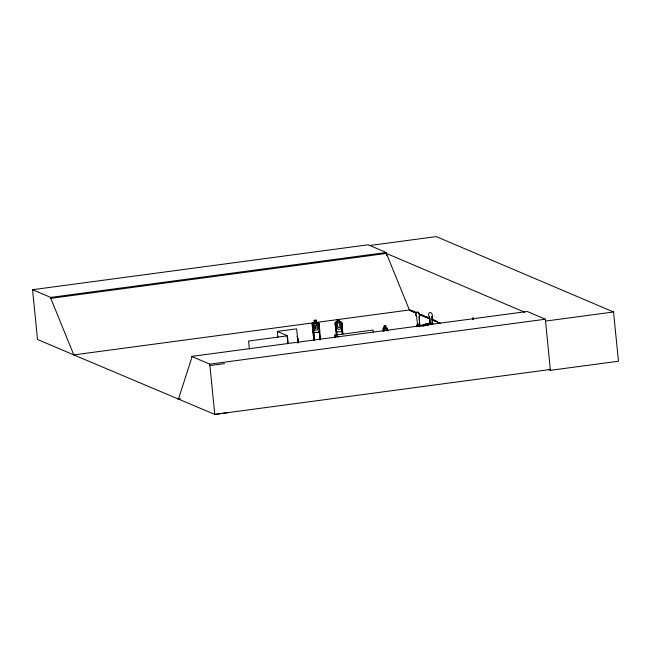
<?xml version="1.0" encoding="UTF-8"?>
<svg xmlns="http://www.w3.org/2000/svg" width="651" height="651" viewBox="0 0 651 651"><rect width="100%" height="100%" fill="white"/><g stroke="black" fill="none" stroke-linecap="round" stroke-linejoin="round"><path stroke-width="0.98" d="M418.52 324.239C419.114 324.816 417.429 324.694 418.463 324.231M418.284 324.532L417.454 324.841M418.65 324.694L417.82 325.012L417.82 324.385M417.942 324.735L417.405 324.727M418.105 324.833L417.592 324.93L417.73 324.458M312.862 330.228L313.782 332.628L319.12 332.392L319.698 329.927M341.921 331.538L342.475 329.146L341.799 322.693M178.48 398.965L191.752 357.855L191.606 356.414L527.204 311.495L545.351 319.218L550.404 370.329L618.45 361.224L613.535 311.984L436.284 236.598L369.239 245.573M418.235 324.8L418.666 324.515M313.57 332.108L316.996 322.668M383.276 331.449L383 328.665L383.472 327.819L383.333 331.465M432.459 323.637L432.215 323.344C434.29 323.946 428.83 322.009 428.602 323.637M427.194 325.109L433.005 323.645L422.621 325.899M417.828 325.842L419.789 325.858L419.228 316.378A2.498 1.831 75.8 0 0 418.878 312.895A2.498 1.831 75.8 0 0 416.249 312.83A2.498 1.831 75.8 0 0 416.599 316.313L417.584 324.833M313.798 339.977L312.187 323.75C312.976 321.92 315.898 323.734 314.164 320.341L316.443 320.243L316.622 322.75M417.568 324.499L417.82 324.825M425.046 324.279L426.633 324.369L423.76 324.857L426.543 324.922L427.878 324.32L425.095 324.255L427.878 324.32M314.164 320.341L316.443 320.243M312.187 323.75L313.896 339.936M316.655 322.676L318.16 322.603L319.055 323.417L320.601 339.676M313.041 325.134L312.325 325.207L313.041 325.134L314.523 339.912M319.592 329.935L318.949 323.474L318.119 322.627L319.055 323.417M318.494 324.93L319.218 324.865L318.494 324.93L319.975 339.708M339.301 319.47L339.448 321.985L340.66 322.75L341.116 327.266L340.172 329.26L338.048 329.349L336.722 327.461L336.266 322.937L337.324 322.082L337.031 319.568L339.301 319.47L339.545 321.887L341.01 321.83L341.905 322.644L342.955 333.979M337.242 322.001L335.688 322.066L335.053 322.969L336.274 335.257M335.289 324.385L335.916 324.353L336.99 335.192M335.916 324.353L336.901 335.232M342.328 334.004L341.441 324.117L342.426 333.963M341.97 324.133L341.352 324.157M335.704 329.463L335.167 322.977M336.697 331.758L335.81 329.43L336.648 331.847L342.011 331.603L342.524 329.17M416.599 316.313L416.502 316.337A2.498 1.831 75.8 0 1 416.152 312.854A2.498 1.831 75.8 0 1 418.78 312.919A2.498 1.831 75.8 0 1 419.122 316.402L419.692 325.882M430.368 324.279L429.408 316.655L430.474 324.255M432.386 324.328L432.036 316.712L432.484 324.304M417.291 324.279L417.503 326.436L417.291 324.279L418.259 324.271L418.357 326.46L418.259 324.271M416.559 326.672L416.437 325.386L417.796 325.044M419.008 325.451C422.499 325.028 418.113 324.735 419.106 326.476L416.754 326.42L416.437 325.386M426.332 324.206L427.666 323.604L430.474 323.929M420.383 325.703L429.001 323.531M420.367 325.85L429.042 323.677M420.912 325.866L426.966 324.32M421.693 325.769L425.892 324.825M426.307 323.954L430.449 323.669M422.637 325.76L429.343 324.068M423.166 325.915L432.801 323.498M423.777 325.825L425.876 325.354M426.893 325.109L432.638 323.661M387.011 328.08L387.89 330.822L387.011 328.08L383.406 327.835M297.548 340.872L297.678 342.841M410.187 309.868L73.799 354.893L37.514 339.456L32.55 289.703L368.149 244.784L386.295 252.498L386.58 255.42M32.55 289.703L50.697 297.417L386.295 252.498M50.697 297.417L50.786 298.345L386.385 253.426L524.69 312.244M297.727 338.072L298.483 342.727C299.086 341.799 297.076 337.161 297.808 338.138M298.321 340.375L298.687 342.418M473.399 318.282L472.772 318.022L472.935 319.641M191.606 356.414L209.752 364.137L545.351 319.218M545.489 321.089L613.535 311.984M177.69 399.071L180.49 398.697M550.364 369.483L214.765 414.402L73.799 354.893L50.786 298.345M209.891 365.569L224.514 363.624M229.388 412.457L214.765 414.402L209.752 364.137M337.08 319.657L339.236 319.551M312.871 322.929L318.16 322.603L319.014 323.441M335.737 322.147L340.994 321.911M319.096 332.295L313.831 332.539L312.944 330.22M428.57 323.376L430.433 323.425M423.728 324.597L426.519 324.662M385.726 325.671L384.277 325.565L384.586 327.974M472.805 318.111L473.464 318.347M472.952 318.559L473.399 319.527M411.123 310.267L416.738 312.651M421.425 314.645L424.232 315.833M426.104 316.63L429.847 318.225M432.655 319.421L436.398 321.008M415.956 312.757L409.398 309.974L386.385 253.426M418.764 313.953L429.994 318.73M431.865 319.527L440.288 323.108M410.016 310.625L413.759 312.22M420.31 315.003L428.732 318.583M432.476 320.178L435.283 321.374M437.163 322.172L439.97 323.36M548.533 369.54L550.404 370.329M338.479 336.86L334.817 335.298L335.013 337.267M277.359 331.489L287.433 335.778L288.222 343.655M472.886 318.103L473.041 319.714M419.22 325.451L419.35 326.737M387.003 330.765L386.824 328.95L385.97 328.088L385.831 325.573L384.22 325.484L384.098 331.457M386.23 330.708L386.051 328.901L384.603 328.796L384.782 330.61M373.243 332.034L373.039 330.065L334.573 335.216L334.769 337.185M319.177 330.798L320.064 339.667M316.345 320.341L316.589 322.766L317.81 323.523L318.258 328.047L317.314 330.033L315.19 330.13L313.855 328.242L313.408 323.718L314.466 322.855L314.254 320.422M312.952 325.183L314.425 339.952M297.165 336.282L298.068 342.825L296.612 328.836L277.375 331.408L277.944 337.397M297.393 338.78L297.743 342.874M287.823 343.761L287.034 335.875L248.568 341.026L249.357 348.903M429.302 316.679A2.498 1.831 75.8 0 1 428.96 313.196A2.498 1.831 75.8 0 1 431.589 313.261A2.498 1.831 75.8 0 1 431.93 316.736M383.382 330.081L383.805 330.106L383.382 330.081M316.012 320.764L314.645 320.821L314.726 321.627L316.093 321.57L316.012 320.764M338.862 319.983L337.503 320.04L337.584 320.853L338.943 320.788L338.862 319.983M316.671 323.571L314.547 323.669L314.994 328.194L317.118 328.096L316.671 323.571M339.529 322.798L337.405 322.888L337.853 327.412L339.977 327.315L339.529 322.798M385.506 326.053L384.578 325.988L384.66 326.794L385.587 326.859L385.506 326.053"/></g></svg>
